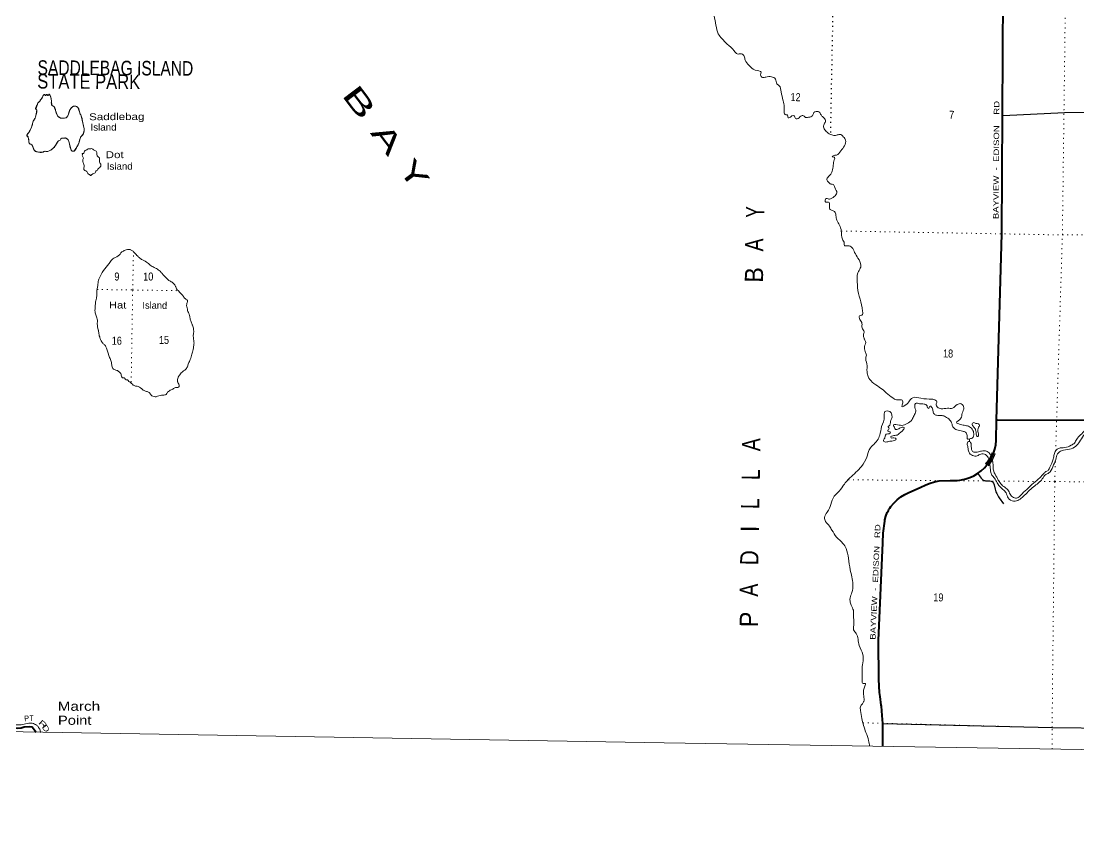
# Model space of a CAD drawing. Header units: feet. Extents: x -489137 to -242534, y 368785 to 558127.
# Drawn here: x -380919 to -357801, y 368785 to 386248 of the extents above; entities that cross this region are included whole.
import ezdxf

# ---------------------------------------------------------------- set-up
doc = ezdxf.new("R2010")
doc.units = ezdxf.units.FT
doc.header["$LTSCALE"] = 70
doc.header["$PDMODE"] = 32
doc.header["$PDSIZE"] = 35
doc.linetypes.add('DOT_DASHED', pattern=[7.7, 5, -1.2, 0.3, -1.2])
doc.linetypes.add('DOTTED', pattern=[1.5, 0.3, -1.2])
for name, color, linetype, lineweight in [('26', 7, 'Continuous', 40), ('27', 7, 'Continuous', 13), ('29', 7, 'Continuous', 25), ('39', 7, 'Continuous', 13), ('4', 7, 'Continuous', 13), ('44', 7, 'DOT_DASHED', 13), ('6', 7, 'DOTTED', 25), ('61', 7, 'Continuous', 13), ('7', 7, 'DOTTED', 13)]:
    doc.layers.add(name, color=color, linetype=linetype, lineweight=lineweight)
doc.layers.add('41', color=7, linetype='Continuous')
doc.layers.add('42', color=7, linetype='Continuous')

msp = doc.modelspace()

# ---------------------------------------------------------------- linework, layer by layer
at = {"layer": '26'}
for points in [[(-359601.83, 377522.95), (-359488, 381595.95), (-359452, 386854.95), (-359449.02, 388206.95), (-359448.96, 388233.79)], [(-359811.3, 376543.06), (-359803.81, 376552.81), (-359754.33, 376620.5), (-359725.27, 376668.2), (-359689.86, 376735.89), (-359663.98, 376799.5), (-359656.39, 376825.03), (-359635.64, 376891.39), (-359616.77, 376985.24), (-359607.82, 377080.55), (-359607.34, 377094.95), (-359602, 377516.95), (-359601.83, 377522.95)], [(-352846.95, 377503.94), (-352874, 377504.02), (-359577, 377522.88), (-359601.83, 377522.95)], [(-362087.01, 370388.99), (-362085, 370889.95), (-362101, 371063.95), (-362116.87, 371270.96), (-362118.49, 371293.19), (-362143.01, 371478.66), (-362156, 371570.69), (-362176, 371852.95), (-362177.59, 372707.67), (-362083.41, 374845.01), (-362076.81, 375049.92), (-362043.23, 375318.92), (-362038.24, 375345.42), (-362017.45, 375424.91), (-361988.46, 375501.79), (-361964.15, 375550.21), (-361951.58, 375575.25), (-361934.08, 375600.21), (-361909.45, 375635.33), (-361844.27, 375712.41), (-361771.38, 375782.25), (-361691.6, 375844.09), (-361605.79, 375897.25), (-361514.89, 375941.15), (-361268, 376049.95), (-361143.66, 376107.53), (-361050.44, 376146.93), (-360953.62, 376176.37), (-360854.25, 376195.53), (-360853.95, 376195.57), (-360614, 376204.95), (-360558.03, 376204.51), (-360462.31, 376205.71), (-360367.25, 376216.9), (-360273.87, 376237.97), (-360183.2, 376268.68), (-360096.25, 376308.7), (-360013.95, 376357.6), (-359937.22, 376414.82), (-359866.88, 376479.76), (-359824.57, 376527.95), (-359811.3, 376543.06)], [(-380588.93, 370698.19), (-380680.62, 370812.64), (-380747.19, 370818.52), (-380851.1, 370811.74), (-380917.51, 370790.6), (-381000.65, 370786.01), (-381085.91, 370791.79), (-381508.1, 370713.96)]]:
    msp.add_lwpolyline(points, dxfattribs=at)
at = {"layer": '29'}
for points in [[(-359454, 384187.95), (-358118, 384252.95), (-355637, 384257.57)], [(-360011, 376357.95), (-359959.56, 376281.54), (-359936.81, 376256.01), (-359904.08, 376228.26), (-359874.68, 376208.28), (-359858.03, 376202.73), (-359841.95, 376199.4), (-359744.32, 376197.18), (-359714.91, 376189.4), (-359691.06, 376172.76), (-359668.31, 376143.89), (-359651.12, 376110.59), (-359631.15, 376017.35), (-359612.29, 375958.51), (-359593.43, 375919.67), (-359560.14, 375849.73), (-359544.61, 375824.2), (-359451.42, 375697.66)], [(-362086, 370893.95), (-358386, 370801.95), (-357110, 370786.95)]]:
    msp.add_lwpolyline(points, dxfattribs=at)
at = {"layer": '39'}
msp.add_line((-360187.62, 377115.94), (-360190, 377054.95), dxfattribs=at)
for points in [[(-366498.46, 392715.87), (-366348, 392519.95), (-366258, 392383.95), (-366240, 392259.95), (-366225, 392097.95), (-366236, 391859.95), (-366224, 391715.95), (-366118, 391603.95), (-365964, 391514.95), (-365850, 391418.95), (-365752, 391207.95), (-365754, 391019.95), (-365788, 390906.95), (-365769, 390786.95), (-365729, 390558.95), (-365732, 390362.95), (-365823, 390177.95), (-366017, 389793.95), (-366170, 389411.95), (-366240, 389250.95), (-366270, 389111.95), (-366283, 388915.95), (-366264, 388753.95), (-366211, 388634.95), (-366142, 388513.95), (-366101, 388416.95), (-366050, 388322.95), (-366015, 388152.95), (-366026, 388102.95), (-366053, 388056.95), (-365997, 387962.95), (-365880, 387619.95), (-365797, 387370.95), (-365795, 387157.95), (-365771, 386969.95), (-365756, 386725.95), (-365784, 386559.95), (-365771, 386365.95), (-365733, 386158.95), (-365681, 385966.95), (-365607, 385868.95), (-365489, 385745.95), (-365336, 385600.95), (-365268, 385531.95), (-365175, 385530.95), (-365113, 385478.95), (-365096, 385395.95), (-365010, 385279.95), (-364876, 385176.95), (-364748, 385128.95), (-364756, 385072.95), (-364713, 385017.95), (-364642, 385024.95), (-364519, 385029.95), (-364434, 384979.95), (-364399, 384876.95), (-364351, 384835.95), (-364309, 384703.95), (-364263, 384508.95), (-364240, 384375.95), (-364245, 384292.95), (-364232, 384217.95), (-364208, 384195.95), (-364173, 384202.95), (-364156, 384135.95), (-364118, 384137.95), (-364071, 384175.95), (-364026, 384180.95), (-363997, 384119.95), (-363916, 384132.95), (-363881, 384170.95), (-363816, 384180.95), (-363792, 384153.95), (-363710, 384146.95), (-363624, 384180.95), (-363593, 384246.95), (-363542, 384272.95), (-363466, 384250.95), (-363426, 384181.95), (-363380, 384138.95), (-363339, 384053.95), (-363378, 383975.95), (-363365, 383896.95), (-363304, 383818.95), (-363201, 383760.95), (-363117, 383749.95), (-363044, 383769.95), (-363001, 383768.95), (-362949, 383719.95), (-362898, 383648.95), (-362926, 383519.95), (-363000, 383410.95), (-363100, 383319.95), (-363171, 383305.95), (-363193, 383283.95), (-363147, 383273.95), (-363149, 383214.95)], [(-380788.1, 383766.83), (-380720.72, 383865.96), (-380672.65, 383995.93), (-380654.63, 384062.08), (-380614.44, 384127.62), (-380596.82, 384179.66), (-380577.6, 384288.2), (-380583.01, 384310.57), (-380596.9, 384319.04), (-380565.64, 384425.23), (-380552.57, 384459.2), (-380511.05, 384500.47), (-380489.92, 384534.23), (-380458.59, 384571.73), (-380426.46, 384637.5), (-380406.19, 384640.98), (-380400.19, 384638.8), (-380386.48, 384624.27), (-380361.72, 384643.79), (-380332, 384624.79), (-380313.28, 384644.47), (-380309.08, 384650.42), (-380287.71, 384621.54), (-380258.72, 384505.61), (-380253.17, 384416.58), (-380243.55, 384400.15), (-380215.62, 384389.28), (-380195.86, 384374.59), (-380160.48, 384270.59), (-380101.26, 384153.82), (-380089.39, 384145.42), (-380083.46, 384141.21), (-380029.43, 384125.58), (-379974.95, 384126.09), (-379930.14, 384141.01), (-379890.17, 384198.48), (-379885.39, 384224.6), (-379850.5, 384316.56), (-379815.04, 384358), (-379759.63, 384390.8), (-379691.54, 384372.75), (-379677.78, 384360.25), (-379636.93, 384235.91), (-379596.78, 384158.04), (-379582.99, 384074.85), (-379579.36, 384060.61), (-379546.98, 383922.36), (-379542.19, 383877.79), (-379556.69, 383793.35), (-379567.46, 383769.41), (-379592.4, 383743.84), (-379617.51, 383712.22), (-379661.72, 383576.09), (-379732.08, 383442.71), (-379763.35, 383407.21), (-379787.72, 383401.83), (-379807.7, 383408.44), (-379832.82, 383447.51), (-379871.03, 383594), (-379893.62, 383651.18), (-379938.94, 383688.8), (-379961, 383693.45), (-379975.18, 383691.82), (-380029.72, 383689.29), (-380052.36, 383673.76), (-380063.24, 383645.78), (-380099.98, 383630.64), (-380120.65, 383613.03), (-380167.3, 383533.53), (-380240.26, 383450.71), (-380310, 383410.22), (-380364.88, 383395.58), (-380401, 383402.63), (-380439.87, 383383.51), (-380576.9, 383389.33), (-380586.92, 383391.63), (-380642.05, 383439.6), (-380675.87, 383527.4), (-380687.51, 383543.88), (-380731.29, 383565.29), (-380753.81, 383624.49), (-380752.89, 383656.78), (-380763.67, 383703.54), (-380775.08, 383728.1), (-380790.92, 383738.63), (-380786.14, 383764.75)], [(-379398.72, 383459.73), (-379368.54, 383456.89), (-379336.98, 383431.77), (-379279.14, 383407.95), (-379236.39, 383279.51), (-379226.37, 383277.22), (-379207.24, 383169.63), (-379190.13, 383132.8), (-379174.74, 383106.12), (-379200.6, 383048.25), (-379242, 383011.02), (-379258.87, 382985.23), (-379277.25, 382977.66), (-379292.21, 382947.78), (-379349.81, 382908.98), (-379362.08, 382903.25), (-379407.23, 382876.23), (-379424.86, 382894.89), (-379450.83, 382903.69), (-379472.14, 382934.58), (-379507.23, 382977.97), (-379541.04, 382995.06), (-379545.25, 383059.81), (-379547.74, 383114.42), (-379566.81, 383153.32), (-379573.32, 383208.04), (-379561.46, 383270.33), (-379582.09, 383325.44), (-379579.67, 383339.51), (-379587.56, 383345.79), (-379581.23, 383355.71), (-379554.96, 383357), (-379550.71, 383364.96), (-379506.6, 383426.37), (-379496.52, 383426.09), (-379471.69, 383447.62), (-379400.85, 383455.76)], [(-363149, 383214.95), (-363171, 383099.95), (-363191, 382964.95), (-363222, 382902.95), (-363291, 382832.95), (-363312, 382794.95), (-363281, 382735.95), (-363219, 382681.95), (-363164, 382675.95), (-363137, 382608.95), (-363090, 382492.95), (-363147, 382410.95), (-363202, 382374.95), (-363265, 382357.95), (-363332, 382366.95), (-363344, 382331.95), (-363334, 382291.95), (-363270, 382290.95), (-363248, 382225.95), (-363251, 382150.95), (-363207, 382111.95), (-363143, 382082.95), (-363112, 382001.95), (-363089, 381892.95), (-363034, 381786.95), (-362993, 381660.95), (-362969, 381482.95), (-362927, 381389.95), (-362926, 381342.95), (-362847, 381335.95), (-362761, 381298.95), (-362702, 381192.95), (-362629, 381064.95), (-362564, 380912.95), (-362587, 380821.95), (-362641, 380719.95), (-362645, 380567.95), (-362638, 380421.95), (-362583, 380170.95), (-362528, 379903.95), (-362541, 379822.95), (-362597, 379807.95), (-362588, 379724.95), (-362541, 379640.95), (-362540, 379539.95), (-362491, 379458.95), (-362510, 379387.95), (-362494, 379314.95), (-362489, 379294.95), (-362463, 379245.95), (-362484, 379136.95), (-362472, 379025.95), (-362446, 378944.95), (-362457, 378900.95), (-362435, 378754.95), (-362431, 378578.95), (-362408, 378479.95), (-362316, 378356.95), (-362164, 378244.95), (-362044, 378153.95), (-361904, 378036.95), (-361740, 377964.95), (-361663, 377959.95), (-361654, 377880.95), (-361671, 377821.95), (-361561, 377873.95), (-361487, 377969.95), (-361432, 378013.95), (-361252, 378002.95), (-361014, 377981.95), (-360928, 377956.95), (-360904, 377926.95), (-360910, 377895.95), (-360923, 377859.95), (-360897, 377812.95), (-360809, 377771.95), (-360673, 377783.95), (-360560, 377786.95), (-360460, 377864.95), (-360371, 377879.95), (-360314, 377793.95), (-360350, 377675.95), (-360379, 377564.95), (-360432, 377514.95), (-360473, 377474.95), (-360393, 377431.95), (-360280, 377405.95), (-360192, 377380.95), (-360116, 377300.95), (-360099, 377197.95), (-360122, 377138.95), (-360185, 377117.95), (-360231, 377111.95), (-360244, 377188.95), (-360276, 377259.95), (-360342, 377280.95), (-360467, 377312.95)], [(-379294.21, 380107.91), (-379278.5, 380164.04), (-379265.67, 380260.63), (-379265.79, 380327.29), (-379243.63, 380468.06), (-379230.17, 380586.86), (-379217.1, 380620.84), (-379117.32, 380795.82), (-379004.21, 380942.16), (-378997.94, 380950.07), (-378933.04, 381033.1), (-378895.89, 381062.37), (-378768.56, 381141.66), (-378728.65, 381197.11), (-378669.22, 381229.8), (-378626.26, 381250.83), (-378557.54, 381254.99), (-378527.3, 381254.16)], [(-378530.78, 381250.98), (-378496.62, 381236.39), (-378472.68, 381220.6), (-378458.89, 381192.28)], [(-378471.96, 381214.24), (-378387.74, 381125.05), (-378340.62, 381079.32), (-378269.43, 381028.87), (-378154.28, 380963.06), (-378077.45, 380898.32), (-378033.78, 380872.87), (-377940.42, 380821.81), (-377904.94, 380792.55), (-377863.41, 380763.12), (-377820.67, 380705.38), (-377777.41, 380665.81), (-377689.05, 380580.55), (-377657.31, 380561.49), (-377588.02, 380515.14), (-377543.55, 380447.25), (-377541.77, 380439.12), (-377489.63, 380356.89), (-377458.23, 380325.71), (-377374.25, 380228.45), (-377349.03, 380193.42), (-377289.82, 380147.35), (-377284.22, 380131.03), (-377300.4, 380058.76), (-377285.36, 379949.28), (-377272.62, 379900.44), (-377251.59, 379859.47), (-377229.93, 379770), (-377211.89, 379694.76), (-377179.91, 379613.09), (-377176.23, 379600.86), (-377150.59, 379509.27), (-377155.93, 379321.57), (-377140.94, 379210.06), (-377151.18, 379133.59), (-377170.81, 379010.93), (-377186.13, 378968.93), (-377221.82, 378848.74), (-377260.45, 378766.99), (-377286.83, 378690.97), (-377333.01, 378627.62), (-377380.4, 378592.57), (-377453.14, 378517.83), (-377474.27, 378484.08), (-377503.17, 378389.95), (-377499.88, 378363.6), (-377498.1, 378355.47), (-377462.09, 378273.69), (-377480.99, 378247.95), (-377545.89, 378235.61), (-377603.25, 378204.88), (-377678.92, 378168.6), (-377718.25, 378133.33), (-377749.82, 378087.75), (-377818.87, 378071.49), (-377938.54, 378048.54), (-377971.2, 378035.31), (-378015.48, 378038.55), (-378061.39, 378055.98), (-378110.18, 378113.88), (-378161.62, 378149.65), (-378179.64, 378154.19), (-378215.69, 378163.26), (-378285.04, 378207.6), (-378386.24, 378266.95), (-378398.34, 378267.29), (-378422.47, 378269.98), (-378505.59, 378326.82), (-378533.12, 378351.82), (-378568.94, 378368.97), (-378594.17, 378404), (-378644.22, 378417.51), (-378649.75, 378435.84), (-378717.6, 378461.95), (-378721.23, 378476.19), (-378725.04, 378484.37), (-378735.98, 378525.07), (-378778.78, 378580.8), (-378828.32, 378612.46), (-378902.16, 378640.77), (-378934.47, 378710.34), (-378949.98, 378803.68), (-378985.7, 378895.56), (-379047.12, 379077.02), (-379091.02, 379165.09), (-379134.21, 379206.68), (-379176.73, 379272.49), (-379202.88, 379345.93), (-379217.7, 379392.8), (-379231.07, 379490.11), (-379232.86, 379498.24), (-379255.39, 379628.14), (-379253.09, 379708.87), (-379282.6, 379806.64), (-379304.38, 379892.07), (-379304.56, 379956.72), (-379294.21, 380107.91)], [(-360467, 377312.95), (-360543, 377360.95), (-360573, 377435.95), (-360626, 377532.95), (-360716, 377598.95), (-360792, 377625.95), (-360912, 377629.95), (-360966, 377658.95), (-360989, 377731.95), (-361022, 377810.95), (-361052, 377832.95), (-361071, 377808.95), (-361081, 377780.95), (-361109, 377795.95), (-361119, 377835.95), (-361185, 377876.95), (-361282, 377882.95), (-361371, 377887.95), (-361388, 377834.95), (-361365, 377717.95), (-361402, 377626.95), (-361446, 377536.95), (-361552, 377448.95), (-361672, 377409.95), (-361799, 377429.95), (-361855, 377423.95), (-361834, 377371.95), (-361810, 377322.95), (-361739, 377337.95), (-361662, 377367.95), (-361620, 377366.95), (-361638, 377308.95), (-361702, 377254.95), (-361771, 377198.95), (-361844, 377189.95), (-361911, 377149.95), (-361891, 377133.95), (-361842, 377140.95), (-361796, 377106.95), (-361862, 377070.95), (-361951, 377059.95), (-362044, 377048.95), (-362072, 377074.95), (-362045, 377127.95), (-362030, 377195.95), (-361979, 377223.95), (-361924, 377236.95), (-361922, 377269.95), (-361964, 377273.95), (-361974, 377302.95), (-361951, 377326.95), (-361955, 377356.95), (-361971, 377390.95), (-361950, 377400.95), (-361915, 377499.95), (-361888, 377569.95), (-361889, 377638.95), (-361932, 377711.95), (-361993, 377724.95), (-362040, 377709.95), (-362053, 377602.95), (-362112, 377382.95), (-362153, 377195.95), (-362207, 377080.95), (-362313, 376966.95), (-362385, 376872.95), (-362435, 376717.95), (-362549, 376512.95), (-362806, 376261.95), (-362962, 376077.95), (-363059, 375948.95), (-363149, 375861.95), (-363219, 375681.95), (-363300, 375515.95), (-363362, 375392.95), (-363337, 375309.95), (-363254, 375207.95), (-363198, 375119.95), (-363095, 374967.95), (-362957, 374828.95), (-362888, 374720.95), (-362838, 374505.95), (-362797, 374252.95), (-362740, 373934.95), (-362762, 373754.95), (-362802, 373640.95), (-362803, 373569.95), (-362778, 373476.95), (-362729, 373366.95), (-362725, 373216.95), (-362716, 373125.95), (-362725, 373008.95), (-362724, 372938.95), (-362670, 372858.95), (-362603, 372597.95), (-362523, 372398.95), (-362516, 372262.95)], [(-360063, 377326.95), (-360103, 377379.95), (-360130, 377440.95), (-360112, 377468.95), (-360051, 377451.95), (-359993, 377444.95), (-359971, 377407.95), (-359992, 377367.95), (-360011, 377311.95), (-360001, 377246.95), (-359998, 377181.95), (-360021, 377165.95), (-360040, 377196.95), (-360046, 377234.95), (-360053, 377287.95), (-360063, 377326.95)], [(-357445, 377417.95), (-357536, 377358.95), (-357696, 377185.95), (-357784, 377050.95), (-357868, 376954.95), (-358002, 376887.95), (-358177, 376855.95), (-358266, 376787.95), (-358302, 376666.95), (-358371, 376503.95), (-358455, 376369.95), (-358526, 376335.95), (-358600, 376239.95), (-358792, 376066.95), (-359017, 375854.95), (-359111, 375781.95), (-359226, 375750.95), (-359346, 375822.95), (-359393, 375931.95), (-359459, 376007.95), (-359575, 376128.95), (-359632, 376233.95), (-359690, 376307.95), (-359725, 376378.95), (-359740, 376515.95), (-359748.47, 376561.68)], [(-359691, 376649.95), (-359682, 376614.95), (-359677, 376495.95), (-359662, 376405.95), (-359597, 376277.95), (-359524, 376151.95), (-359444, 376071.95), (-359354, 376002.95), (-359301, 375902.95), (-359229, 375830.95), (-359144, 375823.95), (-359075, 375879.95), (-358940, 376009.95), (-358789, 376147.95), (-358656, 376262.95), (-358562, 376362.95), (-358534, 376388.95), (-358475, 376424.95), (-358437, 376494.95), (-358359, 376671.95), (-358343, 376774.95), (-358302, 376858.95), (-358241, 376906.95), (-358109, 376923.95), (-357969, 376974.95), (-357896, 377023.95), (-357848, 377108.95), (-357762, 377199.95), (-357672, 377303.95), (-357601, 377375.95), (-357529, 377421.95), (-357445, 377417.95)], [(-359748.47, 376561.68), (-359770, 376677.95), (-359842, 376769.95), (-359945, 376781.95), (-360024, 376745.95), (-360125, 376750.95), (-360206, 376828.95), (-360225, 376927.95), (-360241, 377008.95), (-360226, 377047.95), (-360190, 377054.95)], [(-360190, 377054.95), (-360168, 377038.95), (-360156, 376983.95), (-360147, 376900.95), (-360124, 376837.95), (-360071, 376823.95), (-359974, 376836.95), (-359875, 376855.95), (-359806, 376840.95), (-359691, 376649.95)], [(-362516, 372262.95), (-362538, 372095.95), (-362537, 371838.95), (-362512, 371763.95), (-362468, 371766.95), (-362476, 371710.95), (-362497, 371660.95), (-362503, 371490.95), (-362499, 371375.95), (-362532, 371323.95), (-362575, 371256.95), (-362572, 371176.95), (-362546, 371002.95), (-362455, 370693.95), (-362396, 370517.95), (-362373.87, 370394.79)], [(-381678.34, 370725.72), (-381537.1, 370788.06), (-381398.05, 370828.08), (-381315.99, 370841.6), (-381227.99, 370858.73), (-381099.48, 370866.55), (-380946.74, 370862.77), (-380827.12, 370883.68), (-380677.5, 370895.71), (-380583.86, 370854.74), (-380540.72, 370811.13), (-380532.99, 370798.8), (-380500.68, 370729.24), (-380493.04, 370696.65)]]:
    msp.add_spline(points, degree=3, dxfattribs=at)
at = {"layer": '4'}
msp.add_lwpolyline([(-242558.54, 553372.83), (-244583.22, 368785.28), (-275154.66, 369142.74), (-305725.57, 369542.24), (-336295.9, 369983.8), (-366865.58, 370467.41), (-397434.59, 370993.07), (-428002.84, 371560.78), (-458570.27, 372170.54), (-489136.84, 372822.34), (-485065.03, 557803.58)], dxfattribs=at)
msp.add_lwpolyline([(-242558.54, 553372.83), (-244583.22, 368785.28), (-275154.66, 369142.74), (-305725.57, 369542.24), (-336295.9, 369983.8), (-366865.58, 370467.41), (-397434.59, 370993.07), (-428002.84, 371560.78), (-458570.27, 372170.54), (-489136.84, 372822.34), (-485065.03, 557803.58)], dxfattribs=at)
at = {"layer": '44'}
msp.add_lwpolyline([(-380406.14, 384640.97), (-380397.58, 384636.9), (-380384.89, 384623.8), (-380379.51, 384626.32), (-380364.36, 384643.02), (-380359.58, 384643.43), (-380354.34, 384639.85), (-380345.04, 384629.69), (-380337.13, 384623.73), (-380332.7, 384624.3), (-380324.02, 384632.02), (-380308.66, 384650.56), (-380304.12, 384649.06), (-380300.41, 384644.7), (-380277.61, 384600.76), (-380265.19, 384551.73), (-380258, 384500.7), (-380250.86, 384409.48), (-380240.63, 384398.12), (-380204.16, 384382.68), (-380195.28, 384373.68), (-380123.17, 384177.36), (-380089.67, 384145.62), (-380051.56, 384128.97), (-379980.16, 384125.5), (-379938.98, 384135.63), (-379927.13, 384143.24), (-379900.26, 384174.52), (-379887.4, 384213.96), (-379858.02, 384301.6), (-379823.66, 384350.14), (-379773.15, 384386.24), (-379745.54, 384392.17), (-379706.27, 384380.89), (-379678, 384360.66), (-379639.4, 384241.78), (-379604.6, 384178.07), (-379542.69, 383890.99), (-379544.53, 383845.33), (-379568.03, 383768.69), (-379619.96, 383707.96), (-379654.49, 383595.14), (-379720.64, 383461.8), (-379749.73, 383418.69), (-379777.39, 383402.06), (-379799.15, 383403.73), (-379819.95, 383421.06), (-379835.84, 383457.05), (-379879.35, 383619.26), (-379901.35, 383662.33), (-379927.31, 383683.03), (-379953.08, 383693.13), (-380033.64, 383688.37), (-380051.13, 383675.04), (-380063.04, 383645.94), (-380102.44, 383628.9), (-380127.06, 383604.2), (-380169.45, 383530.6), (-380221.87, 383467.76), (-380262.36, 383434.42), (-380322.26, 383405.45), (-380364.33, 383395.65), (-380395.04, 383402.48), (-380448.2, 383383.02), (-380534.36, 383384.61), (-380593.69, 383394.68), (-380625.96, 383418.77), (-380651.66, 383458.67), (-380672.5, 383520.64), (-380685.54, 383541.61), (-380723.01, 383558.47), (-380742.49, 383583.41), (-380753.14, 383618.71), (-380757.16, 383679.59), (-380769.98, 383718.71), (-380792.06, 383741.04), (-380791.97, 383755.88), (-380734.8, 383836.16), (-380696.27, 383928.25), (-380654.39, 384062.73), (-380614.09, 384128.45), (-380595.13, 384185.9), (-380579.28, 384300.78), (-380596.44, 384321.71), (-380591.53, 384344.53), (-380562.23, 384435.05), (-380546.35, 384468.15), (-380510.51, 384501.24), (-380491.54, 384531.92), (-380467.2, 384561.34), (-380451.59, 384584.24), (-380435.61, 384627.15), (-380425.05, 384638.58), (-380415.64, 384641.67)], close=True, dxfattribs=at)
at = {"layer": '6'}
msp.add_lwpolyline([(-363063.93, 390951.81), (-363176, 386668.95), (-363232.99, 383773.71)], dxfattribs=at)
at = {"layer": '61'}
for p, q in [((-359699.85, 376812.03), (-359628.58, 376785.82)), ((-359695.42, 376801.88), (-359638.84, 376781.07)), ((-359774.97, 376529.71), (-359833.16, 376577.03)), ((-359775.64, 376540.56), (-359822.51, 376578.67))]:
    msp.add_line(p, q, dxfattribs=at)
for centre, radius, start, end in [((-360449.12, 377083.23), 796.5, 320.55588, 340.15518), ((-360449.12, 377083.23), 804.5, 321.15881, 339.52984), ((-360448.12, 377082.23), 863.5, 321.14948, 339.58861), ((-360448.12, 377082.23), 871.5, 320.55587, 340.1167)]:
    msp.add_arc(centre, radius, start, end, dxfattribs=at)
msp.add_point((-359822.51, 376578.67), dxfattribs=at)
at = {"layer": '7'}
for p, q in [((-378481.85, 380370.69), (-378464.1, 381205.65)), ((-379258.01, 380380.39), (-378480.72, 380370.7)), ((-378481.88, 380368.2), (-378514.49, 378334.74)), ((-378481.84, 380369.55), (-377487.38, 380354.58)), ((-362841.68, 376220.96), (-359613.01, 376192.34)), ((-359547.97, 376191.76), (-358747.99, 376184.67))]:
    msp.add_line(p, q, dxfattribs=at)
for points in [[(-358307.22, 376851.93), (-358161, 381573.95), (-358092, 386921.95), (-357973.69, 390706.85)], [(-362992.56, 381659.08), (-358161, 381573.95), (-352751, 381562.95), (-347390, 381511.95), (-342016, 381324.95), (-336709, 381183.95), (-336127.2, 381132.23)], [(-358387.01, 370329.08), (-358386, 370801.95), (-358328, 376180.95), (-358314.04, 376631.89)], [(-358660.98, 376183.9), (-358328, 376180.95), (-352928, 376150.95), (-350235.98, 376123.45)], [(-362519.85, 370906.87), (-358311.74, 370798.28), (-352992, 370756.95), (-347625, 370713.95), (-342150, 370608.95), (-336670, 370531.95), (-336287.29, 370553.14)]]:
    msp.add_lwpolyline(points, dxfattribs=at)

# ---------------------------------------------------------------- texts
at = {"layer": '27'}
for s, height, rotation, width, p in [('BAYVIEW  -  EDISON    RD', 120, 89.608, 1.3, (-359555.79, 381918.92)), ('BAYVIEW  -  EDISON   RD', 120, 87.477, 1.3, (-362247.09, 372720.67)), ('P', 121.1, 4.465, 0.8, (-380849.2, 370940.35)), ('T', 121.1, 0.739, 0.85, (-380745.38, 370945.47)), ('R', 121.1, 316.926, 1.6, (-380552.46, 370897.63)), ('D', 121.1, 304.75, 1.35, (-380473.28, 370813.09))]:
    msp.add_text(s, height=height, rotation=rotation, dxfattribs=dict(at, width=width)).set_placement(p)
at = {"layer": '41'}
for s, height, rotation, width, p in [('B', 454, 307.166, 1.8, (-373929.86, 384633.12)), ('A', 454, 307.165, 1.65, (-373300.67, 383803.19)), ('Y', 454, 307.168, 1.55, (-372706.06, 383018.83)), ('Y', 400, 89.054, 0.7, (-364680.11, 381945.12)), ('A', 400, 89.054, 0.8, (-364698.49, 381211.77)), ('B', 400, 89.054, 0.95, (-364703.52, 380527.2)), ('A', 400, 89.054, 0.8, (-364764.31, 376843.85)), ('L', 400, 89.054, 0.8, (-364774.77, 376210.47)), ('L', 400, 89.054, 0.8, (-364785.22, 375577.1)), ('D', 400, 89.054, 0.85, (-364805.51, 374348.14)), ('A', 400, 89.054, 0.8, (-364816.8, 373664.37)), ('P', 400, 89.054, 0.95, (-364814.75, 372993.97))]:
    msp.add_text(s, height=height, rotation=rotation, dxfattribs=dict(at, width=width)).set_placement(p)
msp.add_text('I', height=400, rotation=89.054, dxfattribs=at).set_placement((-364793.6, 375069.69))
at = {"layer": '42'}
for s, rotation, width, p in [('Saddlebag', 0.301, 1.25, (-379434.24, 384081.43)), ('Island', 0.301, 1.05, (-379401.81, 383851.79)), ('Dot', 0.301, 1.25, (-379071.83, 383251.22)), ('Island', 0.301, 1.05, (-379047.82, 382999.49)), ('Hat', 359.801, 1.2, (-378999.48, 379966.48))]:
    msp.add_text(s, height=151.3, rotation=rotation, dxfattribs=dict(at, width=width)).set_placement(p)
msp.add_text('Island', height=151.3, rotation=359.8, dxfattribs=at).set_placement((-378268.97, 379959.7))
for s, width, p in [('March', 1.25, (-380121, 371169.95)), ('Point', 1.2, (-380115, 370862.95))]:
    msp.add_text(s, height=200, dxfattribs=dict(at, width=width)).set_placement(p)
at = {"layer": '44'}
for s, width, p in [('SADDLEBAG ISLAND', 0.8, (-380561.85, 385074.33)), ('STATE PARK', 0.85, (-380568.22, 384775.12))]:
    msp.add_text(s, height=318.1, rotation=359.668, dxfattribs=dict(at, width=width)).set_placement(p)
at = {"layer": '7'}
for s, width, p in [('12', 0.85, (-364104, 384499.95)), ('7', 0.9, (-360640, 384112.95)), ('18', 0.85, (-360771, 378894.95)), ('19', 0.85, (-360982, 373562.95))]:
    msp.add_text(s, height=175, rotation=359.325, dxfattribs=dict(at, width=width)).set_placement(p)
at = {"layer": '7', "width": 0.85}
for s, p in [('9', (-378881.87, 380576.92)), ('10', (-378251.73, 380576.92)), ('16', (-378939.16, 379173.43)), ('15', (-377908.02, 379190.61))]:
    msp.add_text(s, height=175, dxfattribs=at).set_placement(p)

doc.saveas('drawing.dxf')
